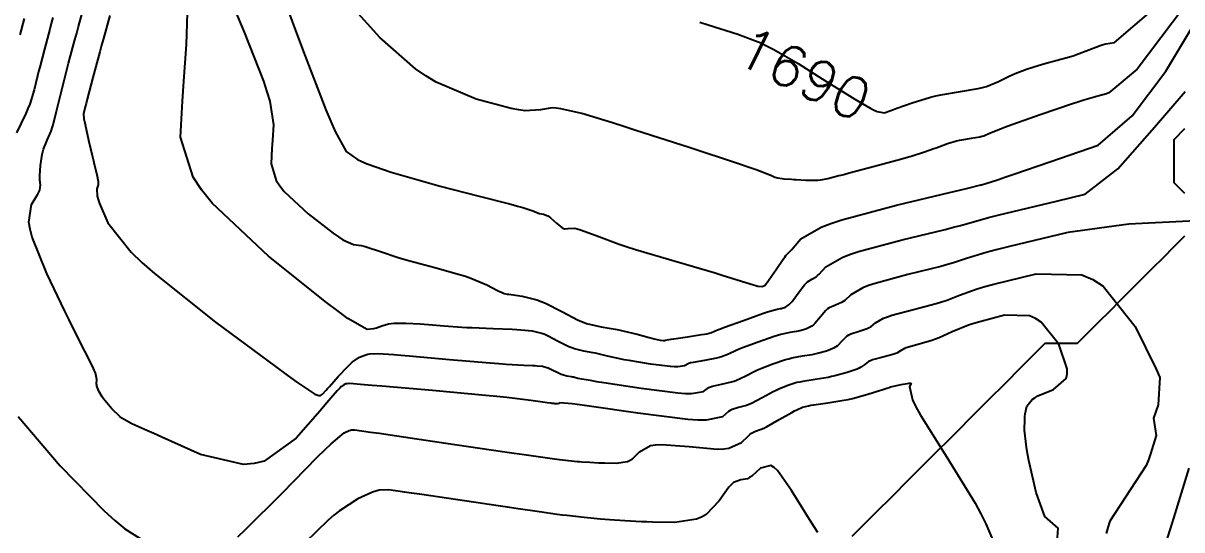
# Model space of a CAD drawing. Header units: metres. Extents: x 837117 to 838477, y 1189012 to 1191015.
# Drawn here: x 837890.8 to 837998.7, y 1190327.7 to 1190374.9 of the extents above; entities that cross this region are included whole.
import ezdxf

# ---------------------------------------------------------------- set-up
doc = ezdxf.new("R2010")
doc.units = ezdxf.units.M
doc.header["$LTSCALE"] = 0.3
doc.layers.add('COTAS 10', color=1, linetype='Continuous')
doc.layers.add('COTAS INT', color=252, linetype='Continuous')
doc.layers.add('DRENAJE', color=5, linetype='Continuous', lineweight=25)
doc.styles.get("Standard").update_dxf_attribs({"font": 'simplex.shx'})

msp = doc.modelspace()

# ---------------------------------------------------------------- linework, layer by layer
at = {"layer": 'COTAS 10'}
for points, elevation in [([(837953.798, 1190374.978), (837954.574, 1190374.742), (837957.364, 1190373.87), (837959.481, 1190373.039), (837960.087, 1190372.753), (837960.7, 1190372.442), (837962.983, 1190371.117), (837965.21, 1190369.705), (837965.788, 1190369.339), (837966.35, 1190368.985), (837968.24, 1190367.796), (837969.743, 1190366.924), (837970.061, 1190366.769), (837970.337, 1190366.651), (837970.832, 1190366.564), (837970.978, 1190366.537), (837971.598, 1190366.759), (837971.861, 1190366.853), (837972.163, 1190366.961), (837973.582, 1190367.467), (837975.291, 1190367.989), (837975.775, 1190368.108), (837976.265, 1190368.215), (837978.073, 1190368.508), (837979.738, 1190368.785), (837980.137, 1190368.882), (837980.509, 1190368.989), (837981.629, 1190369.449), (837982.602, 1190369.941), (837982.881, 1190370.067), (837983.164, 1190370.189), (837984.224, 1190370.593), (837985.325, 1190370.95), (837985.634, 1190371.043), (837985.946, 1190371.132), (837987.091, 1190371.43), (837988.248, 1190371.751), (837988.568, 1190371.855), (837988.888, 1190371.964), (837990.039, 1190372.414), (837991.106, 1190372.816), (837991.372, 1190372.895), (837991.625, 1190372.962), (837992.432, 1190373.088), (838000.35, 1190379.884)], 1690), ([(837898.871, 1190375.61), (837898.274, 1190373.457), (837898.104, 1190372.835), (837897.933, 1190372.202), (837897.298, 1190369.82), (837896.77, 1190367.81), (837896.665, 1190367.411), (837896.579, 1190367.08), (837896.418, 1190366.452), (837896.465, 1190365.962), (837896.509, 1190365.719), (837896.566, 1190365.428), (837896.887, 1190363.985), (837897.255, 1190362.432), (837897.343, 1190362.071), (837897.424, 1190361.74), (837897.666, 1190360.793), (837897.788, 1190360.129), (837897.793, 1190359.975), (837897.786, 1190359.836), (837897.659, 1190359.442), (837897.692, 1190358.772), (837897.786, 1190358.458), (837897.917, 1190358.088), (837898.697, 1190356.29), (837900.855, 1190353.555), (837901.854, 1190352.595), (837903.028, 1190351.548), (837908.721, 1190347.033), (837914.293, 1190342.906), (837915.392, 1190342.103), (837916.297, 1190341.447), (837917.962, 1190340.304), (837918.321, 1190340.194), (837918.404, 1190340.19), (837918.479, 1190340.196), (837918.69, 1190340.313), (837919.011, 1190340.681), (837919.155, 1190340.846), (837919.324, 1190341.038), (837920.134, 1190341.958), (837921.025, 1190342.902), (837921.245, 1190343.109), (837921.453, 1190343.292), (837922.109, 1190343.755), (837922.725, 1190343.996), (837922.908, 1190344.039), (837923.097, 1190344.072), (837923.823, 1190344.104), (837925.31, 1190343.999), (837925.979, 1190343.946), (837926.758, 1190343.882), (837930.502, 1190343.562), (837934.283, 1190343.243), (837935.087, 1190343.18), (837935.785, 1190343.128), (837937.428, 1190343.029), (837938.275, 1190342.995), (837938.471, 1190342.983), (837938.651, 1190342.971), (837939.16, 1190342.917), (837939.578, 1190342.813), (837939.7, 1190342.769), (837939.825, 1190342.717), (837940.767, 1190342.233), (837940.891, 1190342.182), (837941.012, 1190342.138), (837941.428, 1190342.037), (837941.829, 1190341.971), (837941.941, 1190341.948), (837942.053, 1190341.924), (837942.462, 1190341.823), (837943.613, 1190341.609), (837944.193, 1190341.513), (837944.887, 1190341.402), (837948.336, 1190340.871), (837951.778, 1190340.441), (837952.466, 1190340.393), (837953.04, 1190340.377), (837954.157, 1190340.578), (837954.64, 1190340.929), (837954.814, 1190341.007), (837955.005, 1190341.077), (837955.839, 1190341.263), (837956.755, 1190341.459), (837956.997, 1190341.535), (837957.234, 1190341.62), (837958.05, 1190342.009), (837958.922, 1190342.459), (837959.194, 1190342.583), (837959.479, 1190342.707), (837960.621, 1190343.155), (837961.79, 1190343.537), (837962.093, 1190343.62), (837962.386, 1190343.693), (837963.371, 1190343.876), (837964.277, 1190344.021), (837964.522, 1190344.071), (837964.763, 1190344.125), (837965.612, 1190344.357), (837966.345, 1190344.66), (837966.514, 1190344.76), (837966.668, 1190344.867), (837967.102, 1190345.309), (837967.542, 1190345.741), (837967.7, 1190345.841), (837967.875, 1190345.933), (837968.637, 1190346.193), (837969.4, 1190346.436), (837969.576, 1190346.517), (837969.735, 1190346.604), (837970.181, 1190346.967), (837970.931, 1190347.402), (837971.282, 1190347.535), (837971.695, 1190347.673), (837973.705, 1190348.214), (837975.831, 1190348.769), (837976.316, 1190348.914), (837976.758, 1190349.057), (837977.981, 1190349.543), (837979.645, 1190350.131), (837980.364, 1190350.336), (837981.195, 1190350.561), (837985.131, 1190351.528), (837989.383, 1190351.439), (837990.414, 1190350.998), (837991.381, 1190350.376), (837994.345, 1190346.626), (837996.319, 1190342.637), (837996.662, 1190341.864), (837996.477, 1190339.313), (837996.052, 1190338.075), (837996.302, 1190336.459), (837995.778, 1190334.755), (837995.604, 1190334.187), (837995.385, 1190333.663), (837991.999, 1190328.476), (837991.814, 1190327.895), (837991.647, 1190327.332)], 1680)]:
    msp.add_lwpolyline(points, dxfattribs=dict(at, elevation=elevation))
at = {"layer": 'COTAS INT'}
for points, elevation in [([(837909.595, 1190378.356), (837911.398, 1190374.051), (837913.173, 1190369.486), (837913.503, 1190368.492), (837913.762, 1190367.614), (837914.116, 1190365.415), (837914.018, 1190363.985), (837913.993, 1190363.592), (837913.97, 1190363.199), (837913.893, 1190361.79), (837914.378, 1190360.222), (837914.708, 1190359.729), (837915.123, 1190359.211), (837917.332, 1190357.128), (837919.663, 1190355.32), (837920.155, 1190354.975), (837920.581, 1190354.699), (837921.566, 1190354.264), (837922.287, 1190354.167), (837922.546, 1190354.104), (837922.831, 1190354.025), (837924.075, 1190353.607), (837925.712, 1190353.063), (837926.244, 1190352.903), (837926.811, 1190352.74), (837929.144, 1190352.12), (837931.443, 1190351.478), (837931.987, 1190351.301), (837932.492, 1190351.125), (837933.985, 1190350.491), (837934.982, 1190349.983), (837935.174, 1190349.886), (837935.331, 1190349.808), (837935.594, 1190349.684), (837935.869, 1190349.646), (837936.033, 1190349.622), (837936.235, 1190349.592), (837937.284, 1190349.437), (837938.636, 1190349.1), (837939.03, 1190348.956), (837939.433, 1190348.789), (837940.958, 1190348.005), (837942.481, 1190347.224), (837942.882, 1190347.059), (837943.275, 1190346.917), (837944.62, 1190346.591), (837945.916, 1190346.374), (837946.278, 1190346.302), (837946.641, 1190346.224), (837947.963, 1190345.897), (837949.103, 1190345.594), (837949.351, 1190345.532), (837949.57, 1190345.479), (837950.115, 1190345.364), (837950.407, 1190345.328), (837950.465, 1190345.324), (837950.514, 1190345.323), (837950.608, 1190345.34), (837950.943, 1190345.41), (837951.143, 1190345.443), (837951.389, 1190345.481), (837952.666, 1190345.666), (837953.97, 1190345.863), (837954.233, 1190345.909), (837954.454, 1190345.952), (837954.899, 1190346.073), (837955.456, 1190346.304), (837955.747, 1190346.415), (837956.099, 1190346.547), (837957.864, 1190347.196), (837959.658, 1190347.834), (837960.028, 1190347.959), (837960.342, 1190348.062), (837961.018, 1190348.248), (837961.327, 1190348.297), (837961.41, 1190348.314), (837961.493, 1190348.333), (837961.782, 1190348.412), (837962.138, 1190348.668), (837962.262, 1190348.799), (837962.398, 1190348.955), (837962.98, 1190349.734), (837963.571, 1190350.512), (837963.712, 1190350.667), (837963.843, 1190350.796), (837964.234, 1190351.043), (837964.634, 1190351.264), (837964.77, 1190351.376), (837964.917, 1190351.51), (837965.54, 1190352.178), (837967.055, 1190353.058), (837967.764, 1190353.326), (837968.598, 1190353.604), (837972.66, 1190354.699), (837976.648, 1190355.666), (837977.436, 1190355.864), (837978.088, 1190356.032), (837979.303, 1190356.389), (837980.68, 1190356.779), (837981.435, 1190356.968), (837982.352, 1190357.193), (837987.01, 1190358.297), (837989.682, 1190358.939), (837992.736, 1190361.316), (837996.148, 1190365.205), (837998.992, 1190368.524)], 1684), ([(838000, 1190377.872), (837994.537, 1190370.611), (837991.911, 1190368.388), (837991.684, 1190368.315), (837990.866, 1190368.088), (837989.559, 1190367.705), (837989.025, 1190367.533), (837988.417, 1190367.333), (837985.598, 1190366.374), (837982.85, 1190365.405), (837982.286, 1190365.198), (837981.808, 1190365.018), (837980.792, 1190364.591), (837980.248, 1190364.367), (837980.067, 1190364.316), (837979.873, 1190364.268), (837979.064, 1190364.134), (837978.185, 1190363.991), (837977.947, 1190363.939), (837977.712, 1190363.882), (837976.882, 1190363.628), (837976.057, 1190363.333), (837975.825, 1190363.251), (837975.592, 1190363.167), (837974.735, 1190362.86), (837973.494, 1190362.465), (837973.017, 1190362.327), (837972.483, 1190362.175), (837970.076, 1190361.523), (837967.715, 1190360.899), (837967.211, 1190360.765), (837966.771, 1190360.648), (837965.719, 1190360.368), (837965.025, 1190360.243), (837964.81, 1190360.224), (837964.585, 1190360.212), (837963.691, 1190360.226), (837962.795, 1190360.283), (837962.569, 1190360.298), (837962.353, 1190360.313), (837961.654, 1190360.365), (837961.079, 1190360.446), (837960.94, 1190360.479), (837960.811, 1190360.518), (837960.421, 1190360.696), (837959.055, 1190361.223), (837958.31, 1190361.481), (837957.406, 1190361.788), (837952.818, 1190363.3), (837947.863, 1190364.899), (837946.727, 1190365.26), (837945.694, 1190365.585), (837942.818, 1190366.465), (837940.884, 1190366.912), (837940.445, 1190366.964), (837940.048, 1190366.986), (837938.962, 1190366.804), (837937.552, 1190366.722), (837936.951, 1190366.807), (837936.258, 1190366.937), (837932.993, 1190367.796), (837929.269, 1190369.385), (837928.286, 1190369.977), (837927.325, 1190370.634), (837924.031, 1190373.555), (837921.428, 1190376.421)], 1688), ([(837987.099, 1190326.521), (837987.174, 1190327.822), (837985.944, 1190328.917), (837985.122, 1190331.145), (837984.462, 1190334.131), (837984.334, 1190334.797), (837984.23, 1190335.394), (837984.053, 1190336.968), (837984.07, 1190337.992), (837984.089, 1190338.242), (837984.114, 1190338.476), (837984.255, 1190339.2), (837984.748, 1190339.82), (837984.995, 1190339.99), (837985.29, 1190340.159), (837986.756, 1190340.76), (837987.913, 1190341.769), (837988.013, 1190342.195), (837988.017, 1190342.684), (837987.239, 1190344.979), (837985.61, 1190347.04), (837985.079, 1190347.382), (837984.512, 1190347.624), (837982.175, 1190347.673), (837979.871, 1190347.071), (837979.324, 1190346.903), (837978.818, 1190346.734), (837977.32, 1190346.121), (837976.092, 1190345.569), (837975.756, 1190345.439), (837975.422, 1190345.32), (837974.228, 1190344.972), (837973.244, 1190344.707), (837973.041, 1190344.64), (837972.869, 1190344.575), (837972.502, 1190344.361), (837972.144, 1190344.151), (837971.978, 1190344.087), (837971.784, 1190344.022), (837970.838, 1190343.768), (837969.891, 1190343.501), (837969.695, 1190343.429), (837969.527, 1190343.356), (837969.162, 1190343.097), (837968.803, 1190342.823), (837968.64, 1190342.741), (837968.449, 1190342.657), (837967.527, 1190342.329), (837966.399, 1190342.022), (837966.078, 1190341.95), (837965.753, 1190341.883), (837964.547, 1190341.69), (837963.408, 1190341.509), (837963.125, 1190341.451), (837962.856, 1190341.389), (837961.999, 1190341.134), (837961.169, 1190340.787), (837960.917, 1190340.667), (837960.655, 1190340.536), (837959.626, 1190339.977), (837958.624, 1190339.454), (837958.378, 1190339.347), (837958.147, 1190339.256), (837957.425, 1190339.062), (837956.812, 1190338.875), (837956.649, 1190338.789), (837956.488, 1190338.688), (837955.932, 1190338.197), (837954.395, 1190337.891), (837953.616, 1190337.906), (837952.684, 1190337.964), (837948.043, 1190338.534), (837943.498, 1190339.204), (837942.626, 1190339.325), (837941.923, 1190339.418), (837940.779, 1190339.521), (837940.718, 1190339.457), (837940.697, 1190339.444), (837940.673, 1190339.435), (837940.573, 1190339.42), (837940.469, 1190339.421), (837940.443, 1190339.422), (837940.418, 1190339.423), (837940.341, 1190339.427), (837940.269, 1190339.432), (837940.249, 1190339.434), (837940.228, 1190339.435), (837940.151, 1190339.443), (837940.071, 1190339.451), (837940.049, 1190339.454), (837940.026, 1190339.457), (837939.944, 1190339.468), (837939.607, 1190339.518), (837939.202, 1190339.577), (837938.077, 1190339.742), (837935.833, 1190340.003), (837934.907, 1190340.097), (837933.848, 1190340.199), (837928.919, 1190340.644), (837924.213, 1190341.052), (837923.294, 1190341.131), (837922.542, 1190341.195), (837921.213, 1190341.303), (837920.983, 1190341.292), (837920.923, 1190341.282), (837920.865, 1190341.268), (837920.67, 1190341.192), (837920.461, 1190341.045), (837920.395, 1190340.987), (837920.325, 1190340.921), (837920.042, 1190340.622), (837919.272, 1190339.733), (837918.895, 1190339.295), (837918.447, 1190338.775), (837916.236, 1190336.207), (837913.243, 1190334.085), (837912.302, 1190333.845), (837911.311, 1190333.757), (837907.327, 1190334.698), (837903.726, 1190336.306), (837902.977, 1190336.639), (837902.335, 1190336.923), (837900.916, 1190337.542), (837900.195, 1190337.943), (837899.994, 1190338.089), (837899.793, 1190338.251), (837899.06, 1190338.963), (837898.425, 1190339.71), (837898.285, 1190339.894), (837898.161, 1190340.067), (837897.841, 1190340.612), (837897.679, 1190341.066), (837897.654, 1190341.182), (837897.638, 1190341.295), (837897.654, 1190341.671), (837897.531, 1190342.29), (837897.428, 1190342.557), (837897.294, 1190342.864), (837896.561, 1190344.32), (837895.449, 1190346.479), (837895.077, 1190347.23), (837894.677, 1190348.047), (837892.999, 1190351.552), (837891.65, 1190354.936), (837891.457, 1190355.676), (837891.342, 1190356.332), (837891.578, 1190357.991), (837892.16, 1190358.943), (837892.264, 1190359.153), (837892.343, 1190359.339), (837892.418, 1190359.818), (837892.366, 1190360.294), (837892.364, 1190360.478), (837892.368, 1190360.686), (837892.425, 1190361.627), (837892.575, 1190362.649), (837892.637, 1190362.908), (837892.707, 1190363.157), (837893.033, 1190363.969), (837893.403, 1190364.836), (837893.5, 1190365.119), (837893.596, 1190365.422), (837893.923, 1190366.671), (837894.285, 1190368.192), (837894.402, 1190368.666), (837894.527, 1190369.163), (837895.041, 1190371.148), (837895.626, 1190373.335), (837895.795, 1190373.958), (837895.968, 1190374.59), (837896.621, 1190376.937)], 1678), ([(837914.879, 1190377.635), (837916.903, 1190372.227), (837918.987, 1190366.807), (837919.443, 1190365.711), (837919.847, 1190364.79), (837920.869, 1190362.924), (837921.927, 1190362.189), (837922.354, 1190361.982), (837922.838, 1190361.772), (837925.068, 1190361.001), (837927.894, 1190360.187), (837928.754, 1190359.951), (837929.647, 1190359.71), (837933.153, 1190358.802), (837936.217, 1190358.013), (837936.831, 1190357.847), (837937.343, 1190357.704), (837938.35, 1190357.379), (837938.697, 1190357.227), (837938.794, 1190357.193), (837938.892, 1190357.164), (837939.249, 1190357.088), (837939.653, 1190356.93), (837939.781, 1190356.848), (837939.915, 1190356.75), (837940.458, 1190356.259), (837940.985, 1190355.817), (837941.109, 1190355.751), (837941.225, 1190355.708), (837941.566, 1190355.755), (837942.134, 1190355.778), (837942.392, 1190355.719), (837942.695, 1190355.634), (837944.157, 1190355.091), (837946.301, 1190354.298), (837947.034, 1190354.054), (837947.828, 1190353.8), (837951.201, 1190352.794), (837954.49, 1190351.842), (837955.231, 1190351.621), (837955.899, 1190351.42), (837957.7, 1190350.847), (837958.797, 1190350.497), (837959.021, 1190350.436), (837959.211, 1190350.39), (837959.608, 1190350.352), (837959.776, 1190350.412), (837959.799, 1190350.42), (837959.841, 1190350.433), (837959.852, 1190350.435), (837959.854, 1190350.436), (837959.857, 1190350.436), (837959.867, 1190350.439), (837960.034, 1190350.672), (837960.136, 1190350.818), (837960.262, 1190350.999), (837960.919, 1190351.947), (837961.586, 1190352.897), (837961.718, 1190353.079), (837961.827, 1190353.227), (837962.033, 1190353.469), (837962.25, 1190353.678), (837962.367, 1190353.806), (837962.507, 1190353.964), (837963.219, 1190354.783), (837965.116, 1190355.886), (837966.005, 1190356.221), (837967.05, 1190356.57), (837972.137, 1190357.941), (837977.056, 1190359.114), (837977.996, 1190359.339), (837978.753, 1190359.52), (837979.964, 1190359.812), (837980.035, 1190359.832), (837980.123, 1190359.854), (837980.365, 1190359.911), (837981.623, 1190360.32), (837982.311, 1190360.553), (837983.145, 1190360.837), (837987.386, 1190362.299), (837990.899, 1190363.507), (837994.063, 1190366.248), (837997.191, 1190370.421), (838000, 1190375.072)], 1686), ([(838000, 1190356.481), (837993.77, 1190356.168), (837988.086, 1190355.383), (837982.52, 1190354.051), (837981.403, 1190353.77), (837980.472, 1190353.527), (837978.642, 1190352.966), (837977.423, 1190352.544), (837976.876, 1190352.389), (837976.239, 1190352.217), (837973.182, 1190351.457), (837970.147, 1190350.639), (837969.523, 1190350.43), (837968.993, 1190350.23), (837967.861, 1190349.572), (837967.326, 1190349.057), (837967.173, 1190348.947), (837967.017, 1190348.85), (837966.436, 1190348.618), (837965.859, 1190348.364), (837965.706, 1190348.254), (837965.556, 1190348.126), (837965.041, 1190347.522), (837964.533, 1190346.911), (837964.388, 1190346.78), (837964.242, 1190346.664), (837963.697, 1190346.384), (837963.128, 1190346.229), (837962.966, 1190346.193), (837962.802, 1190346.159), (837962.194, 1190346.062), (837961.364, 1190345.878), (837961.06, 1190345.79), (837960.724, 1190345.686), (837959.242, 1190345.175), (837957.789, 1190344.627), (837957.47, 1190344.499), (837957.189, 1190344.381), (837956.475, 1190344.041), (837955.844, 1190343.786), (837955.615, 1190343.722), (837955.362, 1190343.661), (837954.253, 1190343.465), (837953.197, 1190343.279), (837952.978, 1190343.225), (837952.791, 1190343.17), (837952.383, 1190342.959), (837951.777, 1190342.85), (837951.466, 1190342.859), (837951.092, 1190342.884), (837949.226, 1190343.118), (837947.228, 1190343.44), (837946.772, 1190343.522), (837946.358, 1190343.601), (837945.212, 1190343.86), (837944.347, 1190344.074), (837944.109, 1190344.125), (837943.872, 1190344.173), (837943.024, 1190344.314), (837942.144, 1190344.528), (837941.887, 1190344.621), (837941.624, 1190344.729), (837940.627, 1190345.24), (837939.629, 1190345.753), (837939.365, 1190345.862), (837939.107, 1190345.956), (837938.222, 1190346.177), (837937.143, 1190346.29), (837936.763, 1190346.317), (837936.348, 1190346.342), (837934.555, 1190346.414), (837932.629, 1190346.487), (837932.13, 1190346.513), (837931.646, 1190346.541), (837930.02, 1190346.659), (837928.54, 1190346.778), (837928.147, 1190346.806), (837927.762, 1190346.831), (837926.432, 1190346.905), (837925.311, 1190346.904), (837925.057, 1190346.883), (837924.828, 1190346.852), (837924.203, 1190346.665), (837923.71, 1190346.465), (837923.563, 1190346.426), (837923.412, 1190346.395), (837922.829, 1190346.34), (837921.049, 1190347.382), (837920.144, 1190348.042), (837919.059, 1190348.862), (837913.652, 1190353.165), (837908.397, 1190358.123), (837907.409, 1190359.356), (837906.623, 1190360.529), (837905.469, 1190364.259), (837905.652, 1190367.611), (837905.708, 1190368.545), (837905.767, 1190369.482), (837905.999, 1190372.884), (837906.121, 1190375.819)], 1682), ([(837893.573, 1190375.402), (837893.426, 1190374.865), (837893.281, 1190374.335), (837892.785, 1190372.476), (837892.348, 1190370.789), (837892.242, 1190370.367), (837892.142, 1190369.964), (837891.834, 1190368.671), (837891.42, 1190367.346), (837891.254, 1190366.924), (837891.065, 1190366.477), (837890.196, 1190364.662)], 1676), ([(837890.528, 1190373.804), (837890.937, 1190375.335)], 1674), ([(837910.781, 1190327.04), (837911.517, 1190327.722), (837914.917, 1190331.108), (837918.223, 1190334.466), (837918.899, 1190335.131), (837919.473, 1190335.681), (837920.681, 1190336.709), (837921.161, 1190336.924), (837921.275, 1190336.961), (837921.381, 1190336.989), (837921.697, 1190337.008), (837923.154, 1190336.791), (837923.98, 1190336.669), (837924.99, 1190336.521), (837930.16, 1190335.763), (837935.451, 1190334.987), (837936.536, 1190334.828), (837937.457, 1190334.693), (837939.408, 1190334.405), (837940.276, 1190334.284), (837940.514, 1190334.254), (837940.75, 1190334.225), (837941.592, 1190334.134), (837942.404, 1190334.059), (837942.621, 1190334.04), (837942.836, 1190334.023), (837943.584, 1190333.968), (837944.401, 1190333.928), (837944.659, 1190333.919), (837944.931, 1190333.911), (837946.028, 1190333.894), (837947.084, 1190334.05), (837947.33, 1190334.153), (837947.555, 1190334.28), (837948.202, 1190334.955), (837949.225, 1190335.54), (837949.688, 1190335.611), (837950.229, 1190335.643), (837952.831, 1190335.429), (837955.471, 1190335.202), (837956.036, 1190335.226), (837956.528, 1190335.286), (837957.706, 1190335.816), (837958.337, 1190336.447), (837958.484, 1190336.571), (837958.62, 1190336.673), (837959.012, 1190336.86), (837959.539, 1190337.054), (837959.76, 1190337.16), (837960.014, 1190337.289), (837961.202, 1190337.945), (837962.388, 1190338.614), (837962.64, 1190338.751), (837962.859, 1190338.867), (837963.377, 1190339.114), (837963.922, 1190339.24), (837964.157, 1190339.281), (837964.43, 1190339.325), (837965.724, 1190339.504), (837967.228, 1190339.745), (837967.633, 1190339.828), (837968.034, 1190339.918), (837969.442, 1190340.302), (837970.552, 1190340.653), (837970.766, 1190340.722), (837970.939, 1190340.779), (837971.223, 1190340.884), (837971.44, 1190340.954), (837971.571, 1190340.988), (837971.731, 1190341.029), (837972.566, 1190341.23), (837973.313, 1190341.35), (837973.418, 1190341.338), (837973.479, 1190341.308), (837973.332, 1190341.038), (837973.603, 1190339.787), (837973.927, 1190339.138), (837974.36, 1190338.357), (837976.821, 1190334.447), (837979.447, 1190330.172), (837979.983, 1190329.162), (837980.437, 1190328.227), (837981.924, 1190324.767)], 1676), ([(837890.351, 1190338.222), (837894.241, 1190333.644), (837898.346, 1190329.44), (837899.339, 1190328.55), (837900.271, 1190327.779), (837903.117, 1190325.982)], 1676), ([(837964.812, 1190327.439), (837964.17, 1190328.392), (837962.358, 1190331.339), (837961.052, 1190333.212), (837960.729, 1190333.489), (837960.422, 1190333.661), (837959.456, 1190333.408), (837958.653, 1190332.672), (837958.449, 1190332.539), (837958.254, 1190332.437), (837957.619, 1190332.324), (837956.959, 1190332.081), (837956.749, 1190331.897), (837956.527, 1190331.662), (837955.624, 1190330.39), (837954.393, 1190329.104), (837953.963, 1190328.861), (837953.495, 1190328.666), (837951.484, 1190328.368), (837949.393, 1190328.401), (837948.875, 1190328.416), (837948.383, 1190328.432), (837946.827, 1190328.51), (837945.402, 1190328.614), (837944.994, 1190328.647), (837944.579, 1190328.682), (837943.032, 1190328.825), (837941.429, 1190328.999), (837940.979, 1190329.054), (837940.527, 1190329.111), (837938.873, 1190329.342), (837936.693, 1190329.665), (837935.909, 1190329.78), (837935.048, 1190329.907), (837931.285, 1190330.459), (837927.702, 1190330.987), (837926.954, 1190331.098), (837926.311, 1190331.194), (837924.868, 1190331.417), (837923.963, 1190331.36), (837923.658, 1190331.281), (837923.331, 1190331.174), (837921.953, 1190330.558), (837920.268, 1190329.447), (837919.747, 1190329.029), (837919.202, 1190328.563), (837917.035, 1190326.479)], 1674), ([(837997.358, 1190326.915), (837997.632, 1190327.766), (837997.943, 1190328.751), (837999.377, 1190333.422)], 1682)]:
    msp.add_lwpolyline(points, dxfattribs=dict(at, elevation=elevation))
at = {"layer": 'DRENAJE'}
for points in [[(837998.947, 1190365.029, 0), (837997.947, 1190364.03, 0), (837997.947, 1190360.031, 0), (837998.947, 1190359.031, 0)], [(837998.947, 1190355.033, 0), (837997.947, 1190354.033, 0), (837996.948, 1190353.033, 0), (837995.948, 1190352.034, 0), (837994.948, 1190351.034, 0), (837993.949, 1190350.034, 0), (837992.949, 1190349.035, 0), (837991.949, 1190348.035, 0), (837990.95, 1190347.035, 0), (837989.95, 1190346.036, 0), (837988.95, 1190345.036, 0), (837985.951, 1190345.036, 0), (837984.952, 1190344.036, 0), (837983.952, 1190343.037, 0), (837981.953, 1190341.037, 0), (837980.953, 1190340.038, 0), (837979.953, 1190339.038, 0), (837978.954, 1190338.038, 0), (837977.954, 1190337.039, 0), (837976.954, 1190336.039, 0), (837975.955, 1190335.04, 0), (837974.955, 1190334.04, 0), (837973.956, 1190333.04, 0), (837972.956, 1190332.041, 0), (837971.956, 1190331.041, 0), (837969.957, 1190329.042, 0), (837967.958, 1190327.042, 0)]]:
    msp.add_polyline3d(points, dxfattribs=at)

# ---------------------------------------------------------------- texts
at = {"layer": 'COTAS 10', "insert": (837956.82, 1190371.365, 1690), "char_height": 3.8, "attachment_point": 7, "rotation": 333.718}
msp.add_mtext('1690', dxfattribs=at)

doc.saveas('drawing.dxf')
